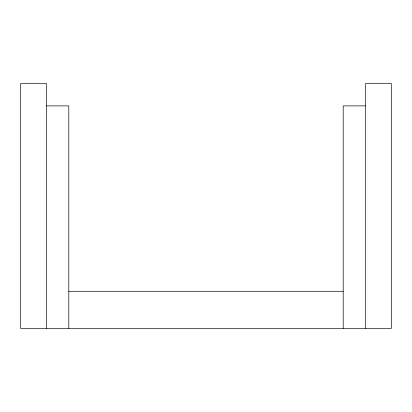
<?xml version="1.0" encoding="UTF-8"?>
<svg xmlns="http://www.w3.org/2000/svg" width="412" height="412" viewBox="0 0 412 412"><rect width="100%" height="100%" fill="white"/><g stroke="black" fill="none" stroke-linecap="round" stroke-linejoin="round"><path stroke-width="0.62" d="M46.556 105.884L68.804 105.884L68.804 328.364M365.444 105.884L343.196 105.884L343.196 328.364M68.804 291.284L343.196 291.284M365.444 328.364L365.444 83.636L391.4 83.636L391.4 328.364L20.6 328.364L20.6 83.636L46.556 83.636L46.556 328.364"/></g></svg>
